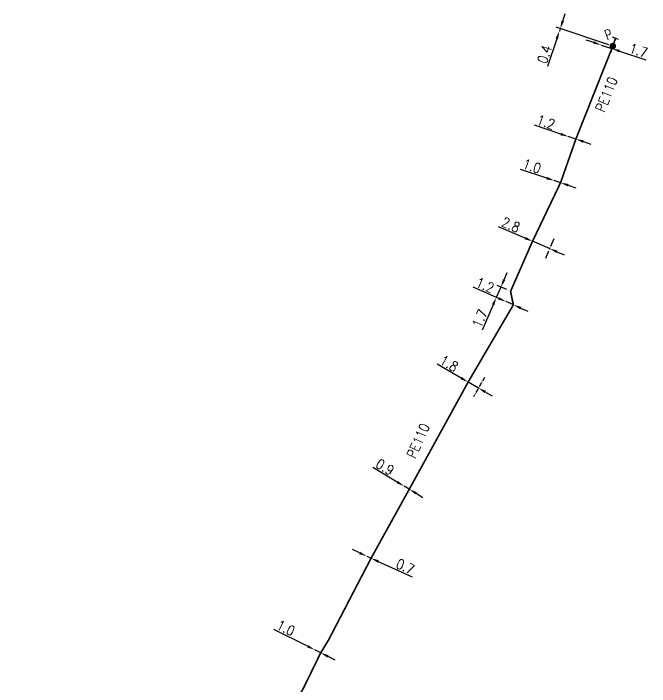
# Model space of a CAD drawing. Header units: millimetres. Extents: x 194012 to 194987, y 156000 to 157000.
# Drawn here: x 194078.1 to 194174, y 156273.7 to 156375.1 of the extents above; entities that cross this region are included whole.
import ezdxf
from ezdxf.enums import TextEntityAlignment as Align

# ---------------------------------------------------------------- set-up
doc = ezdxf.new("R2010")
doc.units = ezdxf.units.MM
doc.header["$PDMODE"] = 34
doc.linetypes.add('CENTER', pattern=[2, 1.25, -0.25, 0.25, -0.25])
doc.layers.get('0').update_dxf_attribs({"linetype": 'CONTINUOUS'})
doc.layers.get('Defpoints').update_dxf_attribs({"linetype": 'CONTINUOUS'})
for name, color, linetype in [('G_120', 4, 'CONTINUOUS'), ('G_300', 7, 'CONTINUOUS'), ('G_340', 7, 'CONTINUOUS')]:
    doc.layers.add(name, color=color, linetype=linetype)
doc.styles.add('G_ROMANS', font='ROMANS.SHX', dxfattribs={"width": 0.75})
doc.styles.get("Standard").update_dxf_attribs({"font": 'romans.shx', "width": 0.85})
doc.linetypes.add('G_TYPB_PE', pattern='A,5,-0.3,["o",Standard,S=1.5,R=0,X=0,Y=-0.5],-1.65', length=6.95)
doc.dimstyles.get("Standard").update_dxf_attribs({"dimtxt": 1.5, "dimasz": 1.2, "dimexe": 0.625, "dimexo": 0.625, "dimgap": 0.25, "dimtad": 1, "dimdec": 1, "dimzin": 0, "dimdsep": 46, "dimtxsty": 'Standard', "dimcen": -0.5, "dimadec": 0, "dimazin": 0, "dimtfac": 1, "dimtdec": 1, "dimtmove": 0, "dimatfit": 3, "dimfxl": 1, "dimtolj": 1, "dimtzin": 0, "dimarcsym": 0})

# ---------------------------------------------------------------- blocks, each defined once
blk = doc.blocks.new('G_300_12')
at = {"color": 0, "linetype": 'Continuous', "const_width": 0.497, "flags": 128}
blk.add_lwpolyline([(-0.21, 0, 1), (0.29, 0, 1)], format="xyb", close=True, dxfattribs=at)
at = {"color": 0, "linetype": 'Continuous', "style": 'G_ROMANS', "width": 0.75}
blk.add_text('P', height=1.5, dxfattribs=at).set_placement((0.04, 1.85), align=Align.MIDDLE)
at = {"color": 0, "linetype": 'Continuous', "style": 'G_ROMANS', "width": 0.75, "flags": 3}
for tag, p in [('DEF_LEG', (0, -10)), ('DEF_COUP', (0, -12.5)), ('DEF_TYPE', (0, -15))]:
    blk.add_attdef(tag, text='', height=1.2, dxfattribs=at).set_placement(p, align=Align.MIDDLE)
blk = doc.blocks.new('*D181')
at = {"layer": 'Defpoints', "color": 0, "linetype": 'Continuous'}
for p in [(194123.52, 156279.22), (194123.52, 156279.22), (194124.42, 156278.77)]:
    blk.add_point(p, dxfattribs=at)
at = {"layer": 'G_120', "color": 0, "linetype": 'Continuous', "lineweight": -2}
for p, q in [((194122.45, 156279.75), (194117.36, 156282.29)), ((194124.42, 156278.77), (194123.52, 156279.22)), ((194123.8, 156279.78), (194123.8, 156279.78)), ((194124.7, 156279.33), (194124.7, 156279.33)), ((194125.49, 156278.24), (194126.57, 156277.7))]:
    blk.add_line(p, q, dxfattribs=at)
at = {"layer": 'G_120', "color": 0, "linetype": 'Continuous'}
for points in [[(194122.54, 156279.93), (194122.36, 156279.58), (194123.52, 156279.22)], [(194125.58, 156278.42), (194125.4, 156278.06), (194124.42, 156278.77)]]:
    blk.add_solid(points, dxfattribs=at)
at = {"layer": 'G_120', "color": 0, "linetype": 'Continuous', "insert": (194119.15, 156282.52), "char_height": 1.5, "attachment_point": 5, "rotation": 333.4895}
blk.add_mtext('\\A1;1.0', dxfattribs=at)
blk = doc.blocks.new('*D182')
at = {"layer": 'Defpoints', "color": 0, "linetype": 'Continuous'}
for p in [(194131.38, 156293.33), (194131.38, 156293.33), (194132.02, 156293.03)]:
    blk.add_point(p, dxfattribs=at)
at = {"layer": 'G_120', "color": 0, "linetype": 'Continuous', "lineweight": -2}
for p, q in [((194130.29, 156293.83), (194129.2, 156294.33)), ((194131.38, 156293.33), (194132.02, 156293.03)), ((194133.11, 156292.53), (194138.2, 156290.2))]:
    blk.add_line(p, q, dxfattribs=at)
at = {"layer": 'G_120', "color": 0, "linetype": 'Continuous'}
for points in [[(194130.37, 156294.01), (194130.21, 156293.64), (194131.38, 156293.33)], [(194133.19, 156292.72), (194133.03, 156292.35), (194132.02, 156293.03)]]:
    blk.add_solid(points, dxfattribs=at)
at = {"layer": 'G_120', "color": 0, "linetype": 'Continuous', "insert": (194137.18, 156291.77), "char_height": 1.5, "attachment_point": 5, "rotation": 335.3887}
blk.add_mtext('\\A1;0.7', dxfattribs=at)
blk = doc.blocks.new('*D183')
at = {"layer": 'Defpoints', "color": 0, "linetype": 'Continuous'}
for p in [(194137.01, 156303.89), (194137.01, 156303.89), (194137.78, 156303.43)]:
    blk.add_point(p, dxfattribs=at)
at = {"layer": 'G_120', "color": 0, "linetype": 'Continuous', "lineweight": -2}
for p, q in [((194135.97, 156304.5), (194132.27, 156306.7)), ((194137.78, 156303.43), (194137.01, 156303.89)), ((194138.81, 156302.82), (194139.84, 156302.2))]:
    blk.add_line(p, q, dxfattribs=at)
at = {"layer": 'G_120', "color": 0, "linetype": 'Continuous'}
for points in [[(194136.08, 156304.67), (194135.87, 156304.33), (194137.01, 156303.89)], [(194138.91, 156302.99), (194138.71, 156302.64), (194137.78, 156303.43)]]:
    blk.add_solid(points, dxfattribs=at)
at = {"layer": 'G_120', "color": 0, "linetype": 'Continuous', "insert": (194134.12, 156306.77), "char_height": 1.5, "attachment_point": 5, "rotation": 329.2974}
blk.add_mtext('\\A1;0.9', dxfattribs=at)
blk = doc.blocks.new('*D184')
at = {"layer": 'Defpoints', "color": 0, "linetype": 'Continuous'}
for p in [(194146.66, 156319.58), (194148.22, 156318.68), (194148.22, 156318.68)]:
    blk.add_point(p, dxfattribs=at)
at = {"layer": 'G_120', "color": 0, "linetype": 'Continuous', "lineweight": -2}
for p, q in [((194145.62, 156320.17), (194141.99, 156322.26)), ((194148.22, 156318.68), (194146.66, 156319.58)), ((194149.26, 156318.08), (194150.3, 156317.49))]:
    blk.add_line(p, q, dxfattribs=at)
at = {"layer": 'G_120', "color": 0, "linetype": 'Continuous'}
for points in [[(194145.72, 156320.35), (194145.52, 156320), (194146.66, 156319.58)], [(194149.36, 156318.26), (194149.16, 156317.91), (194148.22, 156318.68)]]:
    blk.add_solid(points, dxfattribs=at)
at = {"layer": 'G_120', "color": 0, "linetype": 'Continuous', "insert": (194143.78, 156322.38), "char_height": 1.5, "attachment_point": 5, "rotation": 330.1592}
blk.add_mtext('\\A1;1.8', dxfattribs=at)
blk = doc.blocks.new('*D185')
at = {"layer": 'Defpoints', "color": 0, "linetype": 'Continuous'}
for p in [(194152.38, 156331.7), (194152.38, 156331.7), (194153.48, 156331.22)]:
    blk.add_point(p, dxfattribs=at)
at = {"layer": 'G_120', "color": 0, "linetype": 'Continuous', "lineweight": -2}
for p, q in [((194151.28, 156332.18), (194147.44, 156333.87)), ((194153.48, 156331.22), (194152.38, 156331.7)), ((194154.57, 156330.74), (194155.67, 156330.25))]:
    blk.add_line(p, q, dxfattribs=at)
at = {"layer": 'G_120', "color": 0, "linetype": 'Continuous'}
for points in [[(194151.36, 156332.37), (194151.2, 156332), (194152.38, 156331.7)], [(194154.66, 156330.92), (194154.49, 156330.55), (194153.48, 156331.22)]]:
    blk.add_solid(points, dxfattribs=at)
at = {"layer": 'G_120', "color": 0, "linetype": 'Continuous', "insert": (194149.21, 156334.18), "char_height": 1.5, "attachment_point": 5, "rotation": 336.313}
blk.add_mtext('\\A1;1.2', dxfattribs=at)
blk = doc.blocks.new('*D186')
at = {"layer": 'Defpoints', "color": 0, "linetype": 'Continuous'}
for p in [(194153.06, 156333.26), (194150.91, 156332.34), (194150.91, 156332.34)]:
    blk.add_point(p, dxfattribs=at)
at = {"layer": 'G_120', "color": 0, "linetype": 'Continuous', "lineweight": -2}
for p, q in [((194152.08, 156335), (194152.56, 156336.1)), ((194151.6, 156333.9), (194150.91, 156332.34)), ((194152.49, 156333.51), (194151.03, 156334.15)), ((194150.43, 156331.24), (194148.75, 156327.41))]:
    blk.add_line(p, q, dxfattribs=at)
at = {"layer": 'G_120', "color": 0, "linetype": 'Continuous'}
for points in [[(194151.9, 156335.08), (194152.26, 156334.92), (194151.6, 156333.9)], [(194150.25, 156331.32), (194150.62, 156331.16), (194150.91, 156332.34)]]:
    blk.add_solid(points, dxfattribs=at)
at = {"layer": 'G_120', "color": 0, "linetype": 'Continuous', "insert": (194148.43, 156329.18), "char_height": 1.5, "attachment_point": 5, "rotation": 66.313}
blk.add_mtext('\\A1;1.7', dxfattribs=at)
blk = doc.blocks.new('*D187')
at = {"layer": 'Defpoints', "color": 0, "linetype": 'Continuous'}
for p in [(194156.37, 156340.8), (194158.94, 156339.7), (194158.94, 156339.7)]:
    blk.add_point(p, dxfattribs=at)
at = {"layer": 'G_120', "color": 0, "linetype": 'Continuous', "lineweight": -2}
for p, q in [((194155.27, 156341.28), (194151.25, 156343)), ((194158.94, 156339.7), (194156.37, 156340.8)), ((194160.05, 156339.23), (194161.15, 156338.75))]:
    blk.add_line(p, q, dxfattribs=at)
at = {"layer": 'G_120', "color": 0, "linetype": 'Continuous'}
for points in [[(194155.35, 156341.46), (194155.19, 156341.09), (194156.37, 156340.8)], [(194160.12, 156339.41), (194159.97, 156339.04), (194158.94, 156339.7)]]:
    blk.add_solid(points, dxfattribs=at)
at = {"layer": 'G_120', "color": 0, "linetype": 'Continuous', "insert": (194153.1, 156343.29), "char_height": 1.5, "attachment_point": 5, "rotation": 336.7815}
blk.add_mtext('\\A1;2.8', dxfattribs=at)
blk = doc.blocks.new('*D188')
at = {"layer": 'Defpoints', "color": 0, "linetype": 'Continuous'}
for p in [(194159.66, 156349.94), (194159.66, 156349.94), (194160.6, 156349.63)]:
    blk.add_point(p, dxfattribs=at)
at = {"layer": 'G_120', "color": 0, "linetype": 'Continuous', "lineweight": -2}
for p, q in [((194158.52, 156350.32), (194154.54, 156351.64)), ((194160.6, 156349.63), (194159.66, 156349.94)), ((194161.74, 156349.25), (194162.88, 156348.87))]:
    blk.add_line(p, q, dxfattribs=at)
at = {"layer": 'G_120', "color": 0, "linetype": 'Continuous'}
for points in [[(194158.58, 156350.51), (194158.45, 156350.13), (194159.66, 156349.94)], [(194161.81, 156349.44), (194161.68, 156349.06), (194160.6, 156349.63)]]:
    blk.add_solid(points, dxfattribs=at)
at = {"layer": 'G_120', "color": 0, "linetype": 'Continuous', "insert": (194156.28, 156352.12), "char_height": 1.5, "attachment_point": 5, "rotation": 341.5876}
blk.add_mtext('\\A1;1.0', dxfattribs=at)
blk = doc.blocks.new('*D189')
at = {"layer": 'Defpoints', "color": 0, "linetype": 'Continuous'}
for p in [(194161.77, 156356.58), (194161.77, 156356.58), (194162.91, 156356.21)]:
    blk.add_point(p, dxfattribs=at)
at = {"layer": 'G_120', "color": 0, "linetype": 'Continuous', "lineweight": -2}
for p, q in [((194160.64, 156356.96), (194156.66, 156358.29)), ((194162.91, 156356.21), (194161.77, 156356.58)), ((194164.05, 156355.83), (194165.19, 156355.45))]:
    blk.add_line(p, q, dxfattribs=at)
at = {"layer": 'G_120', "color": 0, "linetype": 'Continuous'}
for points in [[(194160.7, 156357.15), (194160.57, 156356.77), (194161.77, 156356.58)], [(194164.11, 156356.02), (194163.99, 156355.64), (194162.91, 156356.21)]]:
    blk.add_solid(points, dxfattribs=at)
at = {"layer": 'G_120', "color": 0, "linetype": 'Continuous', "insert": (194158.39, 156358.76), "char_height": 1.5, "attachment_point": 5, "rotation": 341.5961}
blk.add_mtext('\\A1;1.2', dxfattribs=at)
blk = doc.blocks.new('*D190')
at = {"layer": 'Defpoints', "color": 0, "linetype": 'Continuous'}
for p in [(194160.42, 156372.48), (194160.42, 156372.48), (194168.48, 156370.22)]:
    blk.add_point(p, dxfattribs=at)
at = {"layer": 'G_300', "color": 0, "linetype": 'Continuous', "lineweight": -2}
for p, q in [((194160.93, 156374), (194161.31, 156375.14)), ((194167.89, 156370.42), (194159.95, 156373.06)), ((194160.55, 156372.86), (194160.42, 156372.48)), ((194160.04, 156371.34), (194158.64, 156367.14))]:
    blk.add_line(p, q, dxfattribs=at)
at = {"layer": 'G_300', "color": 0, "linetype": 'Continuous'}
for points in [[(194160.74, 156374.06), (194161.12, 156373.94), (194160.55, 156372.86)], [(194159.85, 156371.41), (194160.23, 156371.28), (194160.42, 156372.48)]]:
    blk.add_solid(points, dxfattribs=at)
at = {"layer": 'G_300', "color": 0, "linetype": 'Continuous', "insert": (194158.2, 156368.99), "char_height": 1.5, "attachment_point": 5, "rotation": 71.5969}
blk.add_mtext('\\A1;0.4', dxfattribs=at)
blk = doc.blocks.new('*D191')
at = {"layer": 'Defpoints', "color": 0, "linetype": 'Continuous'}
for p in [(194166.74, 156370.38), (194166.74, 156370.38), (194168.48, 156370.22)]:
    blk.add_point(p, dxfattribs=at)
at = {"layer": 'G_300', "color": 0, "linetype": 'Continuous', "lineweight": -2}
for p, q in [((194165.6, 156370.76), (194164.46, 156371.14)), ((194166.74, 156370.38), (194168.35, 156369.84)), ((194168.28, 156369.63), (194168.16, 156369.25)), ((194169.49, 156369.47), (194173.47, 156368.14))]:
    blk.add_line(p, q, dxfattribs=at)
at = {"layer": 'G_300', "color": 0, "linetype": 'Continuous'}
for points in [[(194165.66, 156370.95), (194165.54, 156370.57), (194166.74, 156370.38)], [(194169.55, 156369.65), (194169.43, 156369.28), (194168.35, 156369.84)]]:
    blk.add_solid(points, dxfattribs=at)
at = {"layer": 'G_300', "color": 0, "linetype": 'Continuous', "insert": (194172.36, 156369.56), "char_height": 1.5, "attachment_point": 5, "rotation": 341.5855}
blk.add_mtext('\\A1;1.7', dxfattribs=at)
blk = doc.blocks.new('G_340_07')
at = {"color": 0, "linetype": 'Continuous', "const_width": 0.25, "flags": 128}
blk.add_lwpolyline([(0, 0), (1.25, 0)], dxfattribs=at)
at = {"color": 0, "linetype": 'Continuous', "flags": 128}
blk.add_lwpolyline([(1.25, -0.5), (1.25, 0.5)], dxfattribs=at)
at = {"color": 0, "linetype": 'Continuous', "style": 'G_ROMANS', "width": 0.75, "flags": 3}
for tag, p in [('DEF_LEG', (0, -5)), ('DEF_COUP', (0, -7.5)), ('DEF_TYPE', (0, -10))]:
    blk.add_attdef(tag, text='', height=1.2, dxfattribs=at).set_placement(p, align=Align.MIDDLE)

msp = doc.modelspace()

# ---------------------------------------------------------------- linework, layer by layer
at = {"layer": 'G_120', "linetype": 'G_TYPB_PE', "const_width": 0.25, "flags": 128}
msp.add_lwpolyline([(194078.2, 156261.7), (194087.13, 156253.31), (194087.52, 156251.83), (194089.52, 156249.81), (194091.38, 156248.25), (194097.14, 156244.98, 0.211316), (194103.43, 156244.36), (194103.5, 156244.38), (194103.88, 156245.81), (194104.42, 156246.21, 0.08865), (194106.43, 156248.39, 0.001669), (194108.76, 156252.06), (194111.21, 156256.31), (194115.8, 156264.09), (194118.83, 156269.62), (194119.84, 156269.84), (194121.86, 156273.53), (194124.42, 156278.77), (194125.58, 156280.66), (194132.02, 156293.03), (194137.78, 156303.43), (194146.66, 156319.58), (194153.48, 156331.22), (194153.06, 156333.26), (194156.37, 156340.8), (194160.6, 156349.63), (194162.91, 156356.21), (194168.48, 156370.22)], format="xyb", dxfattribs=at)
at = {"layer": 'G_120', "color": 7, "linetype": 'CENTER', "flags": 128}
msp.add_lwpolyline([(194159.57, 156341.17), (194158.31, 156338.23)], dxfattribs=at)
at = {"layer": 'G_300', "linetype": 'CENTER', "ltscale": 0.5, "flags": 128}
msp.add_lwpolyline([(194149.13, 156320.26), (194147.45, 156317.34)], dxfattribs=at)

# ---------------------------------------------------------------- block references
at = {"layer": 'G_300', "linetype": 'Continuous', "rotation": 20.19623763746415}
msp.add_blockref('G_300_12', (194168.44, 156370.21), dxfattribs=at)
at = {"layer": 'G_340', "rotation": 70.9019528055109}
msp.add_blockref('G_340_07', (194168.48, 156370.22), dxfattribs=at)

# ---------------------------------------------------------------- texts
at = {"layer": 'G_120', "linetype": 'Continuous', "width": 0.85}
for rotation, p in [(67.7889, (194167.53, 156362.94)), (65.9954, (194139.11, 156310.73))]:
    msp.add_text('PE110', height=1.5, rotation=rotation, dxfattribs=at).set_placement(p, align=Align.MIDDLE)

# ---------------------------------------------------------------- dimensions: what is measured, and where the dimension line sits
at = {"layer": 'G_120', "linetype": 'Continuous'}
for base, p1, p2, angle, picture, middle in [((194161.77, 156356.58), (194162.91, 156356.21), (194161.77, 156356.58), 341.5961, '*D189', (194158.08, 156357.81)), ((194159.66, 156349.94), (194160.6, 156349.63), (194159.66, 156349.94), 341.5876, '*D188', (194155.96, 156351.17)), ((194158.94, 156339.7), (194156.37, 156340.8), (194158.94, 156339.7), 156.7815, '*D187', (194152.71, 156342.38)), ((194150.91, 156332.34), (194153.06, 156333.26), (194150.91, 156332.34), 66.313, '*D186', (194149.35, 156328.77)), ((194152.38, 156331.7), (194153.48, 156331.22), (194152.38, 156331.7), 336.313, '*D185', (194148.81, 156333.26)), ((194148.22, 156318.68), (194146.66, 156319.58), (194148.22, 156318.68), 150.1592, '*D184', (194143.28, 156321.51)), ((194137.01, 156303.89), (194137.78, 156303.43), (194137.01, 156303.89), 329.2974, '*D183', (194133.6, 156305.91)), ((194131.38, 156293.33), (194132.02, 156293.03), (194131.38, 156293.33), 335.3887, '*D182', (194136.76, 156290.86)), ((194123.52, 156279.22), (194124.42, 156278.77), (194123.52, 156279.22), 333.4895, '*D181', (194118.7, 156281.62))]:
    dim = msp.add_linear_dim(base=base, p1=p1, p2=p2, angle=angle, dimstyle='Standard', dxfattribs=at)
    dim.commit()
    dim.dimension.update_dxf_attribs({"geometry": picture, "text_midpoint": middle, "dimtype": 160})
at = {"layer": 'G_300', "linetype": 'Continuous'}
for base, p2, angle, picture, middle in [((194160.42, 156372.48), (194160.42, 156372.48), 71.5969, '*D190', (194159.15, 156368.67)), ((194166.74, 156370.38), (194166.74, 156370.38), 341.5855, '*D191', (194172.05, 156368.61))]:
    dim = msp.add_linear_dim(base=base, p1=(194168.48, 156370.22), p2=p2, angle=angle, dimstyle='Standard', dxfattribs=at)
    dim.commit()
    dim.dimension.update_dxf_attribs({"geometry": picture, "text_midpoint": middle, "dimtype": 160})

doc.saveas('drawing.dxf')
